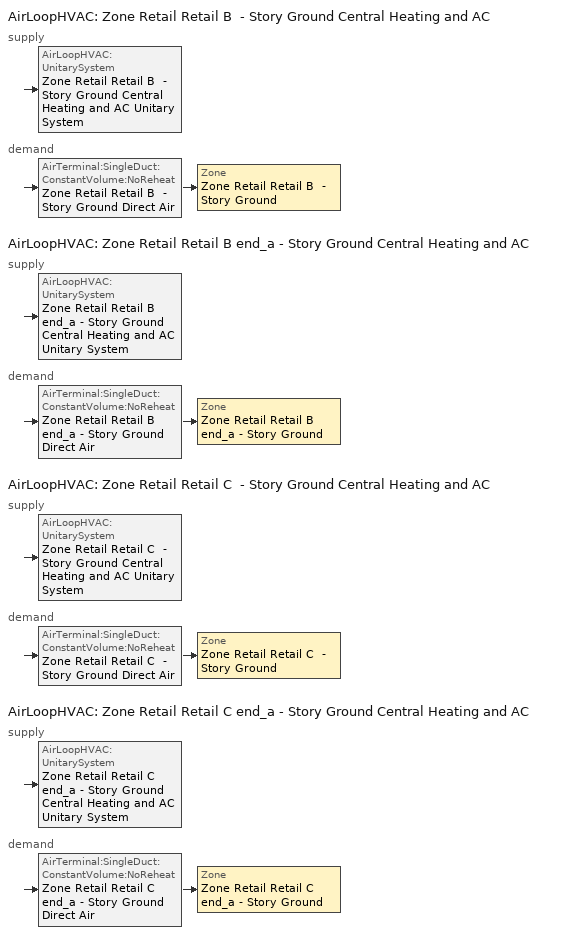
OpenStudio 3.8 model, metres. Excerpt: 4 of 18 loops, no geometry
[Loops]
AirLoopHVAC 'Zone Retail Retail B  - Story Ground Central Heating and AC'
 supply: AirLoopHVAC:UnitarySystem 'Zone Retail Retail B  - Story Ground Central Heating and AC Unitary System'
 demand: AirTerminal:SingleDuct:ConstantVolume:NoReheat 'Zone Retail Retail B  - Story Ground Direct Air' > Zone 'Zone Retail Retail B  - Story Ground'
AirLoopHVAC 'Zone Retail Retail B end_a - Story Ground Central Heating and AC'
 supply: AirLoopHVAC:UnitarySystem 'Zone Retail Retail B end_a - Story Ground Central Heating and AC Unitary System'
 demand: AirTerminal:SingleDuct:ConstantVolume:NoReheat 'Zone Retail Retail B end_a - Story Ground Direct Air' > Zone 'Zone Retail Retail B end_a - Story Ground'
AirLoopHVAC 'Zone Retail Retail C  - Story Ground Central Heating and AC'
 supply: AirLoopHVAC:UnitarySystem 'Zone Retail Retail C  - Story Ground Central Heating and AC Unitary System'
 demand: AirTerminal:SingleDuct:ConstantVolume:NoReheat 'Zone Retail Retail C  - Story Ground Direct Air' > Zone 'Zone Retail Retail C  - Story Ground'
AirLoopHVAC 'Zone Retail Retail C end_a - Story Ground Central Heating and AC'
 supply: AirLoopHVAC:UnitarySystem 'Zone Retail Retail C end_a - Story Ground Central Heating and AC Unitary System'
 demand: AirTerminal:SingleDuct:ConstantVolume:NoReheat 'Zone Retail Retail C end_a - Story Ground Direct Air' > Zone 'Zone Retail Retail C end_a - Story Ground'
[SizingPeriod:DesignDay] Barometric Pressure {Pa}=100523; Wind Speed {m/s}=3.3; Wind Direction {deg}=350; Rain Indicator=No; Snow Indicator=No; Day of Month=21; Day Type=SummerDesignDay; Daylight Saving Time Indicator=No; Humidity Condition Type=Wetbulb; Dry-Bulb Temperature Range Modifier Type=DefaultMultipliers; Solar Model Indicator=ASHRAETau
Name | Maximum Dry-Bulb Temperature {C} | Daily Dry-Bulb Temperature Range {deltaC} | Month | Wetbulb or DewPoint at Maximum Dry-Bulb {C} | ASHRAE Clear Sky Optical Depth for Beam Irradiance | ASHRAE Clear Sky Optical Depth for Diffuse Irradiance
Mobile Bates Field October .4% Condns DB=>MCWB 1 | 31.2 | 11.4 | 10 | 23 | 0.371 | 2.55
Mobile Bates Field September .4% Condns DB=>MCWB 1 | 34.2 | 9.7 | 9 | 23.9 | 0.401 | 2.441
[Sizing:Zone] Zone Cooling Design Supply Air Temperature Input Method=SupplyAirTemperature; Zone Cooling Design Supply Air Temperature {C}=14; Zone Cooling Design Supply Air Temperature Difference {deltaC}=11.11; Zone Heating Design Supply Air Temperature Input Method=SupplyAirTemperature; Zone Heating Design Supply Air Temperature {C}=40; Zone Heating Design Supply Air Temperature Difference {deltaC}=11.11; Zone Cooling Design Supply Air Humidity Ratio {kg-H2O/kg-air}=0.0085; Zone Heating Design Supply Air Humidity Ratio {kg-H2O/kg-air}=0.008; Cooling Design Air Flow Method=DesignDay; Heating Design Air Flow Method=DesignDay; Account for Dedicated Outdoor Air System=No; Dedicated Outdoor Air System Control Strategy=NeutralSupplyAir; Dedicated Outdoor Air Low Setpoint Temperature for Design {C}=autosize; Dedicated Outdoor Air High Setpoint Temperature for Design {C}=autosize; Zone Load Sizing Method=Sensible Load Only No Latent Load; Zone Latent Cooling Design Supply Air Humidity Ratio Input Method=HumidityRatioDifference; Zone Cooling Design Supply Air Humidity Ratio Difference {kgWater/kgDryAir}=0.005; Zone Latent Heating Design Supply Air Humidity Ratio Input Method=HumidityRatioDifference; Zone Humidification Design Supply Air Humidity Ratio Difference {kgWater/kgDryAir}=0.005
Zone Retail Retail B end_a - Story Ground; Zone Retail Retail C end_a - Story Ground; Zone Retail Retail B  - Story Ground; Zone Retail Retail C  - Story Ground
[Zone equipment]
Zone Retail Retail B end_a - Story Ground: Zone Retail Retail B end_a - Story Ground Direct Air
Zone Retail Retail C end_a - Story Ground: Zone Retail Retail C end_a - Story Ground Direct Air
Zone Retail Retail B  - Story Ground: Zone Retail Retail B  - Story Ground Direct Air
Zone Retail Retail C  - Story Ground: Zone Retail Retail C  - Story Ground Direct Air
[AirLoopHVAC] Design Return Air Flow Fraction of Supply Air Flow=1
Name | Availability Schedule | Design Supply Air Flow Rate {m3/s}
Zone Retail Retail B  - Story Ground Central Heating and AC | Zone Retail Retail B  - Story Ground Central Heating and AC Occ Sch | 3.30675
Zone Retail Retail B end_a - Story Ground Central Heating and AC | Zone Retail Retail B end_a - Story Ground Central Heating and AC Occ Sch | 0.891627
Zone Retail Retail C  - Story Ground Central Heating and AC | Zone Retail Retail C  - Story Ground Central Heating and AC Occ Sch | 1.75445
Zone Retail Retail C end_a - Story Ground Central Heating and AC | Zone Retail Retail C end_a - Story Ground Central Heating and AC Occ Sch | 0.310335
[Sizing:System] Type of Load to Size On=Sensible; Design Outdoor Air Flow Rate {m3/s}=Autosize; Central Heating Maximum System Air Flow Ratio=0.3; Preheat Design Temperature {C}=7.22222; Preheat Design Humidity Ratio {kg-H2O/kg-Air}=0.008; Precool Design Temperature {C}=12.7778; Precool Design Humidity Ratio {kg-H2O/kg-Air}=0.008; Central Cooling Design Supply Air Temperature {C}=12.7778; Central Heating Design Supply Air Temperature {C}=50; Sizing Option=NonCoincident; 100% Outdoor Air in Cooling=Yes; 100% Outdoor Air in Heating=Yes; Central Cooling Design Supply Air Humidity Ratio {kg-H2O/kg-Air}=0.0085; Central Heating Design Supply Air Humidity Ratio {kg-H2O/kg-Air}=0.008; Cooling Design Air Flow Method=DesignDay; Heating Design Air Flow Method=DesignDay; System Outdoor Air Method=ZoneSum; Zone Maximum Outdoor Air Fraction=1; Cooling Supply Air Flow Rate Per Floor Area {m3/s-m2}=0.00996765; Cooling Fraction of Autosized Cooling Supply Air Flow Rate=1; Cooling Supply Air Flow Rate Per Unit Cooling Capacity {m3/s-W}=3.94755e-05; Heating Supply Air Flow Rate Per Floor Area {m3/s-m2}=0.00996765; Heating Fraction of Autosized Heating Supply Air Flow Rate=1; Heating Fraction of Autosized Cooling Supply Air Flow Rate=1; Heating Supply Air Flow Rate Per Unit Heating Capacity {m3/s-W}=3.15882e-05; Cooling Design Capacity Method=CoolingDesignCapacity; Cooling Design Capacity Per Floor Area {W/m2}=234.7; Fraction of Autosized Cooling Design Capacity=1; Heating Design Capacity Method=HeatingDesignCapacity; Heating Design Capacity Per Floor Area {W/m2}=157; Fraction of Autosized Heating Design Capacity=1; Central Cooling Capacity Control Method=OnOff; Occupant Diversity=1
Name | Cooling Design Capacity {W} | Heating Design Capacity {W}
Zone Retail Retail B  - Story Ground Central Heating and AC | 92192.36 | 72352.36
Zone Retail Retail B end_a - Story Ground Central Heating and AC | 24858.65 | 10877.65
Zone Retail Retail C  - Story Ground Central Heating and AC | 38803.66 | 21140.46
Zone Retail Retail C end_a - Story Ground Central Heating and AC | 7981.53 | 5554.64
[Coil:Heating:Gas] Availability Schedule=Always On Discrete; Gas Burner Efficiency=0.8; On Cycle Parasitic Electric Load {W}=0; Off Cycle Parasitic Gas Load {W}=0
Name | Nominal Capacity {W}
Zone Retail Retail B  - Story Ground Central Heating and AC Heating Coil 977kBtu/hr 0.8 Thermal Eff | 208028
Zone Retail Retail B end_a - Story Ground Central Heating and AC Heating Coil 211kBtu/hr 0.8 Thermal Eff | 56092.5
Zone Retail Retail C  - Story Ground Central Heating and AC Heating Coil 436kBtu/hr 0.8 Thermal Eff | 110373
Zone Retail Retail C end_a - Story Ground Central Heating and AC Heating Coil 68kBtu/hr 0.8 Thermal Eff | 19523.3
[Coil:Cooling:DX:SingleSpeed] Availability Schedule=Always On Discrete; Rated Sensible Heat Ratio=0.73; Rated Evaporator Fan Power Per Volume Flow Rate 2017 {W/(m3/s)}=773.391; Rated Evaporator Fan Power Per Volume Flow Rate 2023 {W/(m3/s)}=934.4; Total Cooling Capacity Function of Temperature Curve=DOE Ref DX Clg Coil Cool-Cap-fT; Total Cooling Capacity Function of Flow Fraction Curve=DOE Ref DX Clg Coil Cool-CAP-fFlow; Energy Input Ratio Function of Temperature Curve=DOE Ref DX Clg Coil Cool-EIR-fT; Energy Input Ratio Function of Flow Fraction Curve=DOE Ref DX Clg Coil Cool-EIR-fFlow; Part Load Fraction Correlation Curve=DOE Ref DX Clg Coil Cool-PLF-fPLR; Minimum Outdoor Dry-Bulb Temperature for Compressor Operation {C}=-25; Nominal Time for Condensate Removal to Begin {s}=1000; Ratio of Initial Moisture Evaporation Rate and Steady State Latent Capacity=1.5; Maximum Cycling Rate {cycles/hr}=3; Latent Capacity Time Constant {s}=45; Condenser Type=AirCooled; Evaporative Condenser Effectiveness=0.9; Evaporative Condenser Air Flow Rate {m3/s}=autosize; Evaporative Condenser Pump Rated Power Consumption {W}=autosize; Crankcase Heater Capacity {W}=0; Maximum Outdoor Dry-Bulb Temperature for Crankcase Heater Operation {C}=12.7778; Basin Heater Capacity {W/K}=0; Basin Heater Setpoint Temperature {C}=2
Name | Rated Total Cooling Capacity {W} | Rated COP {W/W} | Rated Air Flow Rate {m3/s}
Zone Retail Retail B  - Story Ground Central Heating and AC Cooling Coil 386kBtu/hr 8.5EER | 82114.4 | 2.96645 | 3.30675
Zone Retail Retail B end_a - Story Ground Central Heating and AC Cooling Coil 83kBtu/hr 8.9EER | 22141.2 | 3.09963 | 0.891627
Zone Retail Retail C  - Story Ground Central Heating and AC Cooling Coil 172kBtu/hr 8.5EER | 43567.1 | 2.96645 | 1.75445
Zone Retail Retail C end_a - Story Ground Central Heating and AC Cooling Coil 27kBtu/hr 9.7SEER | 7706.37 | 3.14722 | 0.310335
[Fan:OnOff] Availability Schedule=Always On Discrete; Motor In Airstream Fraction=1
Name | Fan Total Efficiency | Pressure Rise {Pa} | Maximum Flow Rate {m3/s} | Motor Efficiency | Fan Power Ratio Function of Speed Ratio Curve | Fan Efficiency Ratio Function of Speed Ratio Curve
Zone Retail Retail B  - Story Ground Central Heating and AC Supply Fan | 0.5915 | 1110.94 | 3.30675 | 0.91 | Fan On Off Power Curve 14 | Fan On Off Efficiency Curve 14
Zone Retail Retail B end_a - Story Ground Central Heating and AC Supply Fan | 0.546 | 622.722 | 0.891627 | 0.84 | Fan On Off Power Curve 15 | Fan On Off Efficiency Curve 15
Zone Retail Retail C  - Story Ground Central Heating and AC Supply Fan | 0.56875 | 622.722 | 1.75445 | 0.875 | Fan On Off Power Curve 16 | Fan On Off Efficiency Curve 16
Zone Retail Retail C end_a - Story Ground Central Heating and AC Supply Fan | 0.53625 | 622.722 | 0.310335 | 0.825 | Fan On Off Power Curve 17 | Fan On Off Efficiency Curve 17
[AirLoopHVAC:UnitarySystem] Control Type=Load; Dehumidification Control Type=None; Availability Schedule=Always On Discrete; Fan Placement=BlowThrough; DX Heating Coil Sizing Ratio=1; Use DOAS DX Cooling Coil=No; DOAS DX Cooling Coil Leaving Minimum Air Temperature {C}=2; Latent Load Control=SensibleOnlyLoadControl; Supply Air Flow Rate Method During Cooling Operation=SupplyAirFlowRate; Supply Air Flow Rate Method During Heating Operation=SupplyAirFlowRate; Supply Air Flow Rate Method When No Cooling or Heating is Required=SupplyAirFlowRate; Supply Air Flow Rate When No Cooling or Heating is Required {m3/s}=0; No Load Supply Air Flow Rate Control Set To Low Speed=Yes; Maximum Supply Air Temperature {C}=50; Maximum Outdoor Dry-Bulb Temperature for Supplemental Heater Operation {C}=21; Ancilliary On-Cycle Electric Power {W}=0; Ancilliary Off-Cycle Electric Power {W}=0
Name | Controlling Zone or Thermostat Location | Supply Fan | Supply Air Fan Operating Mode Schedule | Heating Coil | Cooling Coil | Supply Air Flow Rate During Cooling Operation {m3/s} | Supply Air Flow Rate During Heating Operation {m3/s}
Zone Retail Retail B  - Story Ground Central Heating and AC Unitary System | Zone Retail Retail B  - Story Ground | Zone Retail Retail B  - Story Ground Central Heating and AC Supply Fan | Zone Retail Retail B  - Story Ground Central Heating and AC Occ Sch | Zone Retail Retail B  - Story Ground Central Heating and AC Heating Coil 977kBtu/hr 0.8 Thermal Eff | Zone Retail Retail B  - Story Ground Central Heating and AC Cooling Coil 386kBtu/hr 8.5EER | 3.30675 | 3.30675
Zone Retail Retail B end_a - Story Ground Central Heating and AC Unitary System | Zone Retail Retail B end_a - Story Ground | Zone Retail Retail B end_a - Story Ground Central Heating and AC Supply Fan | Zone Retail Retail B end_a - Story Ground Central Heating and AC Occ Sch | Zone Retail Retail B end_a - Story Ground Central Heating and AC Heating Coil 211kBtu/hr 0.8 Thermal Eff | Zone Retail Retail B end_a - Story Ground Central Heating and AC Cooling Coil 83kBtu/hr 8.9EER | 0.891627 | 0.891627
Zone Retail Retail C  - Story Ground Central Heating and AC Unitary System | Zone Retail Retail C  - Story Ground | Zone Retail Retail C  - Story Ground Central Heating and AC Supply Fan | Zone Retail Retail C  - Story Ground Central Heating and AC Occ Sch | Zone Retail Retail C  - Story Ground Central Heating and AC Heating Coil 436kBtu/hr 0.8 Thermal Eff | Zone Retail Retail C  - Story Ground Central Heating and AC Cooling Coil 172kBtu/hr 8.5EER | 1.75445 | 1.75445
Zone Retail Retail C end_a - Story Ground Central Heating and AC Unitary System | Zone Retail Retail C end_a - Story Ground | Zone Retail Retail C end_a - Story Ground Central Heating and AC Supply Fan | Zone Retail Retail C end_a - Story Ground Central Heating and AC Occ Sch | Zone Retail Retail C end_a - Story Ground Central Heating and AC Heating Coil 68kBtu/hr 0.8 Thermal Eff | Zone Retail Retail C end_a - Story Ground Central Heating and AC Cooling Coil 27kBtu/hr 9.7SEER | 0.310335 | 0.310335
[AirTerminal:SingleDuct:ConstantVolume:NoReheat] Availability Schedule=Always On Discrete
Name | Maximum Air Flow Rate {m3/s}
Zone Retail Retail B  - Story Ground Direct Air | 3.30675
Zone Retail Retail B end_a - Story Ground Direct Air | 0.891627
Zone Retail Retail C  - Story Ground Direct Air | 1.75445
Zone Retail Retail C end_a - Story Ground Direct Air | 0.310335
[Schedule:Ruleset]
Name | Default Day Schedule | Summer Design Day Schedule | Winter Design Day Schedule
Zone Retail Retail B  - Story Ground Central Heating and AC Occ Sch | Zone Retail Retail B  - Story Ground Central Heating and AC Occ Sch Default | Zone Retail Retail B  - Story Ground Central Heating and AC Occ Sch Summer Design Day | Zone Retail Retail B  - Story Ground Central Heating and AC Occ Sch Winter Design Day
Zone Retail Retail B end_a - Story Ground Central Heating and AC Occ Sch | Zone Retail Retail B end_a - Story Ground Central Heating and AC Occ Sch Default | Zone Retail Retail B end_a - Story Ground Central Heating and AC Occ Sch Summer Design Day | Zone Retail Retail B end_a - Story Ground Central Heating and AC Occ Sch Winter Design Day
Zone Retail Retail C  - Story Ground Central Heating and AC Occ Sch | Zone Retail Retail C  - Story Ground Central Heating and AC Occ Sch Default | Zone Retail Retail C  - Story Ground Central Heating and AC Occ Sch Summer Design Day | Zone Retail Retail C  - Story Ground Central Heating and AC Occ Sch Winter Design Day
Zone Retail Retail C end_a - Story Ground Central Heating and AC Occ Sch | Zone Retail Retail C end_a - Story Ground Central Heating and AC Occ Sch Default | Zone Retail Retail C end_a - Story Ground Central Heating and AC Occ Sch Summer Design Day | Zone Retail Retail C end_a - Story Ground Central Heating and AC Occ Sch Winter Design Day
[Schedule:Day]
Zone Retail Retail B  - Story Ground Central Heating and AC Occ Sch Default; Zone Retail Retail B end_a - Story Ground Central Heating and AC Occ Sch Default; Zone Retail Retail C  - Story Ground Central Heating and AC Occ Sch Default; Zone Retail Retail C end_a - Story Ground Central Heating and AC Occ Sch Default: 5, 30, 0, 15, 45, 1, 24, 0, 0
Zone Retail Retail B  - Story Ground Central Heating and AC Occ Sch Winter Design Day; Zone Retail Retail B  - Story Ground Central Heating and AC Occ Sch Summer Design Day; Zone Retail Retail B end_a - Story Ground Central Heating and AC Occ Sch Winter Design Day; Zone Retail Retail B end_a - Story Ground Central Heating and AC Occ Sch Summer Design Day; Zone Retail Retail C  - Story Ground Central Heating and AC Occ Sch Winter Design Day; Zone Retail Retail C  - Story Ground Central Heating and AC Occ Sch Summer Design Day; Zone Retail Retail C end_a - Story Ground Central Heating and AC Occ Sch Winter Design Day; Zone Retail Retail C end_a - Story Ground Central Heating and AC Occ Sch Summer Design Day: 24, 0, 1
Zone Retail Retail B  - Story Ground Central Heating and AC Occ Sch Saturday; Zone Retail Retail B end_a - Story Ground Central Heating and AC Occ Sch Saturday; Zone Retail Retail C  - Story Ground Central Heating and AC Occ Sch Saturday; Zone Retail Retail C end_a - Story Ground Central Heating and AC Occ Sch Saturday: 10, 30, 0, 22, 15, 1, 24, 0, 0
Zone Retail Retail B  - Story Ground Central Heating and AC Occ Sch Sunday; Zone Retail Retail B end_a - Story Ground Central Heating and AC Occ Sch Sunday; Zone Retail Retail C  - Story Ground Central Heating and AC Occ Sch Sunday; Zone Retail Retail C end_a - Story Ground Central Heating and AC Occ Sch Sunday: 11, 30, 0, 19, 15, 1, 24, 0, 0
[Schedule:Rule] Date Specification Type=DateRange; Start Month=1; Start Day=1; End Month=12; End Day=31
Name | Schedule Ruleset | Rule Order | Day Schedule | Apply Saturday | Apply Sunday
Zone Retail Retail B  - Story Ground Central Heating and AC Occ Sch Saturday Rule | Zone Retail Retail B  - Story Ground Central Heating and AC Occ Sch | 1 | Zone Retail Retail B  - Story Ground Central Heating and AC Occ Sch Saturday | Yes
Zone Retail Retail B  - Story Ground Central Heating and AC Occ Sch Sunday Rule | Zone Retail Retail B  - Story Ground Central Heating and AC Occ Sch | 0 | Zone Retail Retail B  - Story Ground Central Heating and AC Occ Sch Sunday |  | Yes
Zone Retail Retail B end_a - Story Ground Central Heating and AC Occ Sch Saturday Rule | Zone Retail Retail B end_a - Story Ground Central Heating and AC Occ Sch | 1 | Zone Retail Retail B end_a - Story Ground Central Heating and AC Occ Sch Saturday | Yes
Zone Retail Retail B end_a - Story Ground Central Heating and AC Occ Sch Sunday Rule | Zone Retail Retail B end_a - Story Ground Central Heating and AC Occ Sch | 0 | Zone Retail Retail B end_a - Story Ground Central Heating and AC Occ Sch Sunday |  | Yes
Zone Retail Retail C  - Story Ground Central Heating and AC Occ Sch Saturday Rule | Zone Retail Retail C  - Story Ground Central Heating and AC Occ Sch | 1 | Zone Retail Retail C  - Story Ground Central Heating and AC Occ Sch Saturday | Yes
Zone Retail Retail C  - Story Ground Central Heating and AC Occ Sch Sunday Rule | Zone Retail Retail C  - Story Ground Central Heating and AC Occ Sch | 0 | Zone Retail Retail C  - Story Ground Central Heating and AC Occ Sch Sunday |  | Yes
Zone Retail Retail C end_a - Story Ground Central Heating and AC Occ Sch Saturday Rule | Zone Retail Retail C end_a - Story Ground Central Heating and AC Occ Sch | 1 | Zone Retail Retail C end_a - Story Ground Central Heating and AC Occ Sch Saturday | Yes
Zone Retail Retail C end_a - Story Ground Central Heating and AC Occ Sch Sunday Rule | Zone Retail Retail C end_a - Story Ground Central Heating and AC Occ Sch | 0 | Zone Retail Retail C end_a - Story Ground Central Heating and AC Occ Sch Sunday |  | Yes
[Schedule:Constant]
Always On Discrete: Value=1
[Curve:Exponent] Coefficient1 Constant=1; Coefficient2 Constant=0; Coefficient3 Constant=0; Minimum Value of x=0; Maximum Value of x=1
Fan On Off Power Curve 14; Fan On Off Power Curve 15; Fan On Off Power Curve 16; Fan On Off Power Curve 17
[Curve:Cubic] Coefficient1 Constant=1; Coefficient2 x=0; Coefficient3 x**2=0; Coefficient4 x**3=0
Name | Minimum Value of x | Maximum Value of x
Fan On Off Efficiency Curve 14; Fan On Off Efficiency Curve 15; Fan On Off Efficiency Curve 16; Fan On Off Efficiency Curve 17 | 0 | 1
DOE Ref DX Clg Coil Cool-CAP-fFlow; DOE Ref DX Clg Coil Cool-EIR-fFlow | -100 | 100
[Curve:Biquadratic] Minimum Value of x=-100; Maximum Value of x=100; Minimum Value of y=-100; Maximum Value of y=100
Name | Coefficient1 Constant | Coefficient2 x | Coefficient3 x**2 | Coefficient4 y | Coefficient5 y**2 | Coefficient6 x*y
DOE Ref DX Clg Coil Cool-Cap-fT | 0.971212 | -0.0152755 | 0.00144345 | -0.00039321 | -6.8364e-06 | -0.000290596
DOE Ref DX Clg Coil Cool-EIR-fT | 0.286871 | 0.0239022 | -0.000810648 | 0.0134585 | 0.000338936 | -0.000487004
[Curve:Quadratic]
DOE Ref DX Clg Coil Cool-PLF-fPLR: Coefficient1 Constant=0.909496; Coefficient2 x=0.0986477; Coefficient3 x**2=-0.00819488; Minimum Value of x=0; Maximum Value of x=1
